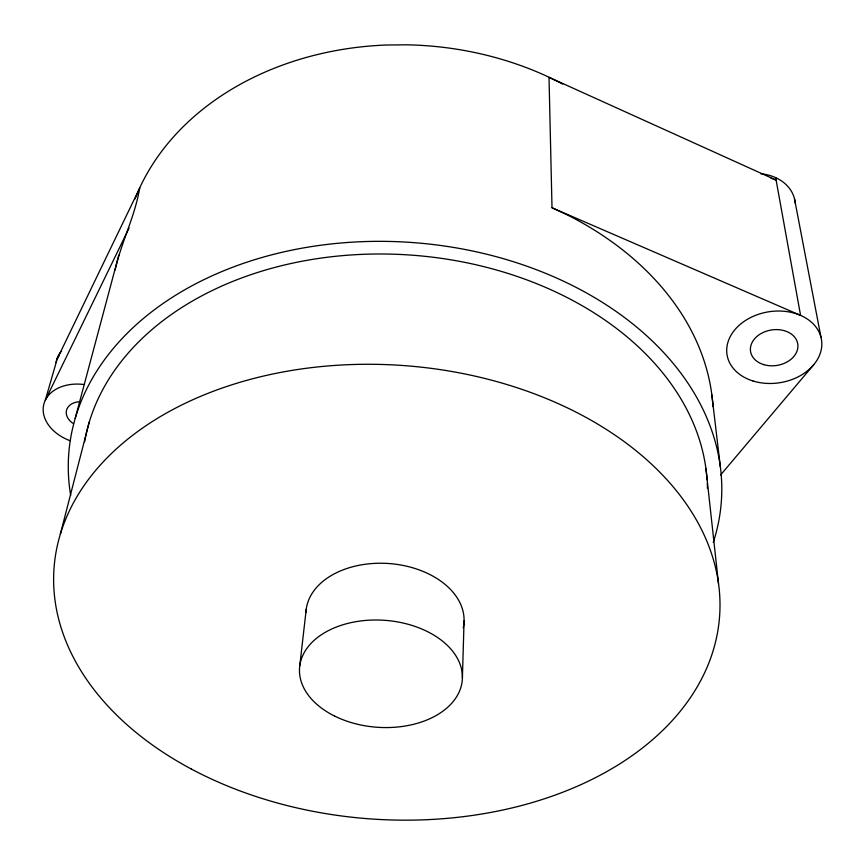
<?xml version="1.0" encoding="UTF-8"?>
<svg xmlns="http://www.w3.org/2000/svg" width="865" height="865" viewBox="0 0 865 865"><rect width="100%" height="100%" fill="white"/><g stroke="black" fill="none" stroke-linecap="round" stroke-linejoin="round"><path stroke-width="1.3" d="M462.397 677.89L464.072 620.865M299.766 665.736L306.275 609.047M115.121 270.085C121.273 242.081 134.972 216.564 139.687 188.083L57.187 358.975A39.606 29.14 14.2 0 1 59.177 355.612M60.334 534.138L89.225 422.152M75.201 418.357L118.808 255.099M57.912 356.466L45.294 400.268L129.101 228.036M134.994 198.982L140.692 185.748A287.721 228.263 4.1 0 1 385.92 45.034L406.68 44.818A287.721 228.263 4.1 0 1 546.161 75.882L562.769 84.067M720.599 474.961L813.662 364.781M771.083 178.19A43.726 34.773 -11.2 0 1 776.11 180.104L549.015 77.288L552.011 207.751L800.579 315.401L775.667 177.639M552.011 207.751L568.37 215.45A313.617 233.928 4.1 0 1 712.987 406.582M794.47 198.69L820.971 337.231M711.852 394.851L720.34 466.808M705.916 468.473L718.491 583.453M70.703 495.494A327.165 235.929 4.1 0 1 412.454 242.535A327.165 235.929 4.1 0 1 713.247 542.42M70.065 440.707A40.623 29.302 13.8 0 1 43.769 404.485A40.623 29.302 13.8 0 1 83.797 384.493M760.843 173.746A43.661 34.751 -11.2 0 1 795.227 203.189M84.619 441.788A312.979 225.57 4.1 0 1 406.345 254.786A312.979 225.57 4.1 0 1 707.073 479.783M707.289 483.535A312.979 225.57 4.1 0 1 707.429 488.541M305.972 612.55A79.18 53.587 4.1 0 1 391.769 563.775A79.18 53.587 4.1 0 1 463.24 627.817M73.666 423.818A17.268 12.456 13.8 0 1 66.594 409.988A17.268 12.456 13.8 0 1 80.142 401.717M56.041 362.554A39.541 29.129 14.2 0 1 61.566 351.028M752.961 380.968A47.813 35.887 -9 0 0 821.75 341.891A47.813 35.887 -9 0 0 748.106 318.904A47.813 35.887 -9 0 0 752.961 380.968M191.176 768.953A333.652 227.279 4.1 0 0 718.199 628.585A333.652 227.279 4.1 0 0 251.012 379.184A333.652 227.279 4.1 0 0 191.176 768.953M334.679 716.101A81.591 53.608 4.1 0 0 462.148 681.393A81.591 53.608 4.1 0 0 345.957 623.881A81.591 53.608 4.1 0 0 334.679 716.101M763.676 364.608A23.906 17.938 -9 0 0 797.887 344.875A23.906 17.938 -9 0 0 760.93 333.62A23.906 17.938 -9 0 0 763.676 364.608"/></g></svg>
